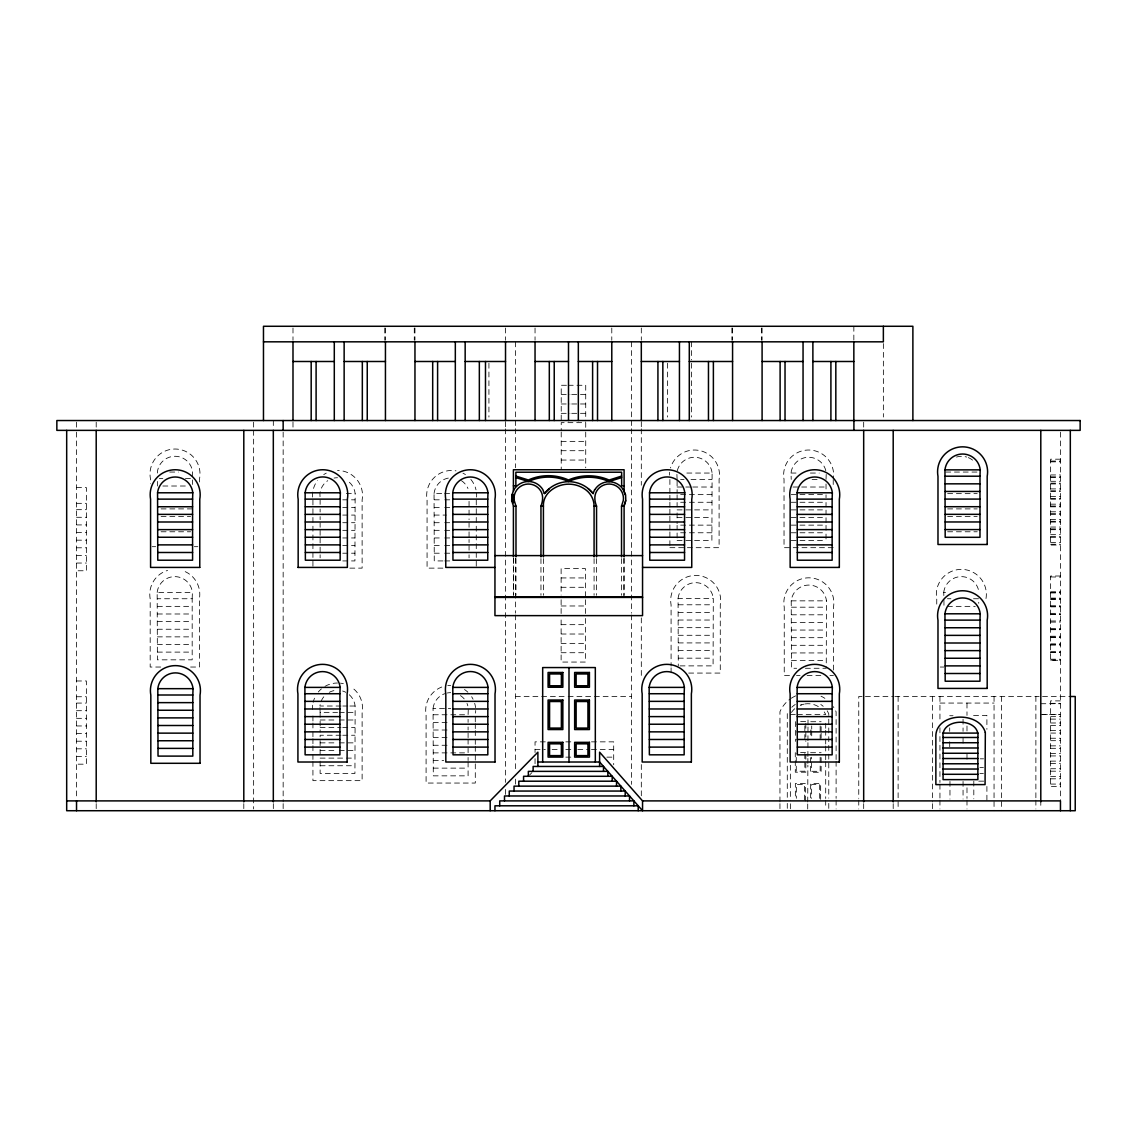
<?xml version="1.0" encoding="UTF-8"?>
<svg xmlns="http://www.w3.org/2000/svg" width="1137" height="1137" viewBox="0 0 1137 1137"><rect width="100%" height="100%" fill="white"/><g stroke="black" fill="none" stroke-linecap="round" stroke-linejoin="round"><path stroke-width="0.75" stroke-dasharray="5 3.75" d="M807.711 808.976L807.725 803.731M807.739 801.983L807.867 765.215M807.867 763.467L807.881 758.223M807.895 756.475L807.91 749.468M807.924 747.72L807.938 742.461M807.938 740.713L807.966 733.72M807.966 731.972L807.995 726.714M807.995 724.965L808.009 719.707M192.466 476.801L192.622 472.054A17.723 17.723 0 0 0 157.389 472.054L157.546 476.801M192.181 598.744L192.395 592.405L157.162 592.405L157.389 659.83L192.181 659.83L192.181 598.744L157.389 598.744M342.749 560.925L354.929 560.925L355.142 493.501A17.723 17.723 0 0 0 347.297 480.667M320.122 761.165L320.122 773.458L354.929 773.458L355.142 706.02A17.723 17.723 0 0 0 347.297 693.2M677.098 540.487L711.89 540.487L712.103 473.049L683.92 473.049M680.025 665.884L713.084 665.884L713.297 598.446L678.064 598.446L678.277 665.884M826.03 479.388L826.244 473.049A17.723 17.723 0 0 0 791.011 473.049L791.224 479.388M805.366 668.272L826.244 668.272L826.457 600.848A17.723 17.723 0 0 0 791.224 600.848L791.451 668.272L796.667 668.272M529.544 775.064L531.931 772.606M804.172 704.087L800.434 705.196A20.082 20.082 0 0 1 819.109 707.072M566.468 385.272L561.223 385.272L561.223 421.116M568.216 385.272L575.223 385.272M576.971 385.272L585.726 385.272L585.726 421.116M561.223 394.624L569.978 394.624M571.726 394.624L578.719 394.624M580.467 394.624L585.726 394.624M561.223 403.976L569.978 403.976M571.726 403.976L578.719 403.976M580.467 403.976L585.726 403.976M561.223 413.328L569.978 413.328M571.726 413.328L578.719 413.328M580.467 413.328L585.726 413.328M561.223 441.369L585.726 441.369M561.223 450.707L585.726 450.707M1060.466 459.192L1050.631 459.192L1050.631 545.035L1060.466 545.035M561.223 460.059L585.726 460.059M1050.631 461.053L1060.466 461.053M1050.631 461.849L1060.466 461.849M169.726 472.054L178.523 472.054M945.714 472.054L977.422 472.054M791.011 473.049L798.06 473.049M810.397 473.049L819.194 473.049M1050.631 474.953L1060.466 474.953M1050.631 476.815L1060.466 476.815M1050.631 477.611L1060.466 477.611M159.351 478.393L162.833 478.393M185.445 478.393L190.661 478.393M680.566 479.388L684.048 479.388M691.012 479.388L711.89 479.388M812.102 479.388L817.332 479.388M1050.631 481.292L1060.466 481.292M1050.631 483.154L1060.466 483.154M1050.631 483.95L1060.466 483.95M162.833 486.011L187.179 486.011M677.098 487.02L684.048 487.02M685.796 487.02L691.012 487.02M692.746 487.02L711.89 487.02M792.972 487.02L799.922 487.02M801.67 487.02L826.03 487.02M76.534 487.574L86.369 487.574L86.369 570.76L76.534 570.76M1050.631 488.91L1060.466 488.91M1050.631 490.786L1060.466 490.786M1050.631 491.568L1060.466 491.568M346.33 493.501L355.142 493.501M442.961 560.925L434.263 560.925L434.05 493.501L442.847 493.501M444.61 493.501L449.897 493.501M947.647 493.643L977.223 493.643M711.89 494.638L677.098 494.638L677.098 500.735M791.224 494.638L826.03 494.638L826.03 497.693M1050.631 496.542L1060.466 496.542M1050.631 498.404L1060.466 498.404M1050.631 499.2L1060.466 499.2M342.749 499.825L354.929 499.825M434.263 499.825L442.961 499.825M444.709 499.825L449.925 499.825M711.89 502.27L677.098 502.27L677.098 506.846M791.224 502.27L826.03 502.27L826.03 506.846M76.534 503.336L86.369 503.336M1050.631 504.16L1060.466 504.16M1050.631 506.036L1060.466 506.036M1050.631 506.818L1060.466 506.818M342.749 507.457L354.929 507.457M434.263 507.457L442.961 507.457M444.709 507.457L449.925 507.457M161.084 508.893L192.409 508.893M947.647 508.893L977.223 508.893M76.534 509.674L86.369 509.674M677.098 509.888L711.89 509.888M791.224 509.888L826.03 509.888L826.03 514.464M1050.631 511.792L1060.466 511.792M1050.631 513.654L1060.466 513.654M1050.631 514.45L1060.466 514.45M342.749 515.075L354.929 515.075M434.263 515.075L446.443 515.075M161.084 516.525L190.661 516.525M947.647 516.525L977.223 516.525M76.534 517.292L86.369 517.292M677.098 517.52L711.89 517.52M791.224 517.52L826.03 517.52L826.03 523.617M1050.631 519.41L1060.466 519.41M1050.631 521.286L1060.466 521.286M1050.631 522.068L1060.466 522.068M342.749 522.707L354.929 522.707M434.263 522.707L442.961 522.707M444.709 522.707L449.925 522.707M76.534 524.924L86.369 524.924M711.89 525.138L677.098 525.138L677.098 529.714M791.224 525.138L826.03 525.138L826.03 538.938M1050.631 527.042L1060.466 527.042M1050.631 528.904L1060.466 528.904M1050.631 529.7L1060.466 529.7M342.749 530.339L354.929 530.339M434.263 530.339L442.961 530.339M444.709 530.339L449.925 530.339M161.084 531.775L190.661 531.775M947.647 531.775L977.223 531.775M76.534 532.542L86.369 532.542M711.89 532.77L677.098 532.77L677.098 538.938M791.224 532.77L826.03 532.77M1050.631 534.674L1060.466 534.674M1050.631 536.536L1060.466 536.536M1050.631 537.332L1060.466 537.332M342.749 537.957L354.929 537.957M434.263 537.957L442.961 537.957M444.709 537.957L449.925 537.957M76.534 540.174L86.369 540.174M791.224 540.487L826.03 540.487M1050.631 542.377L1060.466 542.377M1050.631 544.253L1060.466 544.253M342.749 545.589L354.929 545.589M434.263 545.589L442.961 545.589M444.709 545.589L449.925 545.589M152.159 546.684L155.684 546.684M194.328 546.684L197.852 546.684M669.892 547.679L719.096 547.679L719.096 479.516A25 25 0 0 0 700.278 450.693A25 25 0 0 0 670.503 467.947M833.222 547.679L784.033 547.679L784.033 479.516A25 25 0 0 1 807.91 450.025A25 25 0 0 1 833.449 478.08M76.534 547.792L86.369 547.792M342.749 553.207L354.929 553.207M434.263 553.207L442.961 553.207M444.709 553.207L449.925 553.207M76.534 555.424L86.369 555.424M444.709 560.925L449.925 560.925M76.534 563.042L86.369 563.042M349.826 568.13L362.12 568.13L362.12 499.953A25 25 0 0 0 337.533 470.462M442.876 568.13L427.071 568.13L427.071 499.953A25 25 0 0 1 456.022 470.846M1060.466 576.004L1050.631 576.004L1050.631 660.299L1060.466 660.299M1050.631 576.928L1060.466 577.113M561.124 577.937L585.399 577.937M561.124 587.289L585.399 587.289M1050.631 591.766L1060.466 591.766M943.838 595.575L943.724 592.405L947.249 592.405M1050.631 592.69L1060.466 592.69M1050.631 592.874L1060.466 592.874M1050.631 598.105L1060.466 598.105M947.419 598.744L950.902 598.744M973.528 598.744L978.744 598.744L978.744 603.306M1050.631 599.014L1060.466 599.014M1050.631 599.199L1060.466 599.199M791.224 600.848L826.457 600.848M678.277 604.785L713.084 604.785M1050.631 605.737L1060.466 605.737M561.124 605.978L585.399 605.978M157.389 606.362L192.181 606.362M947.419 606.362L975.262 606.362M1050.631 606.646L1060.466 606.646M1050.631 606.831L1060.466 606.831M791.451 607.186L826.244 607.186M678.277 612.417L713.084 612.417M1050.631 613.355L1060.466 613.355M157.389 613.994L192.181 613.994M1050.631 614.278L1060.466 614.278M1050.631 614.463L1060.466 614.463M791.451 614.804L826.244 614.804M678.277 620.035L713.084 620.035M1050.631 620.987L1060.466 620.987M157.389 621.612L192.181 621.612M1050.631 622.081L1060.466 622.081M791.451 622.436L826.244 622.436M561.124 624.668L585.399 624.668M678.277 627.667L713.084 627.667M1050.631 628.605L1060.466 628.605M157.389 629.244L192.181 629.244M1050.631 629.528L1060.466 629.528M1050.631 629.713L1060.466 629.713M791.451 630.054L826.244 630.054M561.124 634.02L585.399 634.02M678.277 635.285L713.084 635.285M1050.631 636.237L1060.466 636.237M157.389 636.862L192.181 636.862M1050.631 637.146L1060.466 637.146M1050.631 637.331L1060.466 637.331M791.451 637.686L826.244 637.686M678.277 642.917L713.084 642.917M561.124 643.371L585.399 643.371M1050.631 643.855L1060.466 643.855M157.389 644.494L192.181 644.494M1050.631 644.778L1060.466 644.778M1050.631 644.963L1060.466 644.963M791.451 645.304L826.244 645.304M678.277 650.535L713.084 650.535M1050.631 651.487L1060.466 651.487M157.389 652.112L192.181 652.112M1050.631 652.396L1060.466 652.396M1050.631 652.581L1060.466 652.581M561.124 652.723L585.399 652.723M791.451 652.936L826.244 652.936M678.277 658.167L713.084 658.167M1050.631 659.204L1060.466 659.204M1050.631 660.114L1060.466 660.114M791.451 660.554L826.244 660.554M160.729 667.035L150.183 667.035L150.183 598.858A25 25 0 0 1 167.58 570.419M190.59 667.035L199.387 667.035L199.387 598.858A25 25 0 0 0 181.977 570.419M940.256 667.035L943.767 667.035M688.652 673.076L720.275 673.076L720.275 604.912A25 25 0 0 0 695.688 575.421A25 25 0 0 0 671.086 604.912L671.086 666.097M789.519 675.477L784.246 675.477L784.246 607.3A25 25 0 0 1 808.848 577.809A25 25 0 0 1 833.449 607.3L833.449 670.233M796.54 675.477L800.064 675.477M807.085 675.477L821.141 675.477M829.925 675.477L833.449 675.477M76.534 680.978L86.369 680.978L86.369 764.178L76.534 764.178M515.374 696.498L566.382 696.498M568.145 696.498L631.476 696.498M862.045 696.498L858.762 696.498L858.762 798.43M865.413 696.498L893.199 696.498M894.847 696.498L1039.147 696.498M1042.53 696.498L1070.315 696.498M76.534 696.739L86.369 696.739M1060.466 700.889L1050.631 700.889L1050.631 786.534L1060.466 786.534M76.534 703.078L86.369 703.078M939.944 703.064L994.051 703.064M1050.631 703.334L1060.466 703.334M1040.796 703.718L1060.466 703.718M341.043 706.02L319.909 706.02A17.723 17.723 0 0 1 323.917 696.64M342.805 706.02L348.093 706.02M349.855 706.02L355.142 706.02M468.089 762.032L468.089 775.846L433.296 775.846L433.069 708.422L450.693 708.422M76.534 710.696L86.369 710.696M319.966 707.612L320.122 712.359L337.533 712.359M339.267 712.359L354.929 712.359M1040.796 714.406L1060.466 714.406M1042.43 714.519L1060.466 714.519M433.296 714.761L468.089 714.761L468.302 708.422A17.723 17.723 0 0 0 466.994 703.433M973.57 715.457L986.902 715.457L986.902 729.343M949.708 715.727L953.048 715.727M1050.631 716.651L1060.466 716.651M76.534 718.328L86.369 718.328M1050.631 719.096L1060.466 719.096M320.122 719.991L337.533 719.991M339.267 719.991L354.929 719.991M800.633 721.625L805.835 721.625M810.738 721.711L821.127 721.711M433.296 722.379L450.693 722.379M1050.631 722.99L1060.466 722.99M1050.631 725.434L1060.466 725.434M76.534 725.96L86.369 725.96M320.122 727.609L341.001 727.609M342.749 727.609L354.929 727.609M433.296 730.011L450.693 730.011M1050.631 730.608L1060.466 730.608M1050.631 733.067L1060.466 733.067M76.534 733.578L86.369 733.578M341.001 735.241L320.122 735.241L320.122 756.588M342.749 735.241L354.929 735.241M433.296 737.629L450.693 737.629M1050.631 738.24L1060.466 738.24M1050.631 740.684L1060.466 740.684M76.534 741.21L86.369 741.21M545.305 741.85L535.044 741.85L535.044 752.552M565.814 741.85L574.37 741.85M591.467 741.85L613.696 741.85L613.696 764.789M320.122 742.859L337.533 742.859M339.267 742.859L354.929 742.859M433.296 745.261L450.693 745.261M1050.631 745.858L1060.466 745.858M1050.631 748.317L1060.466 748.317M76.534 748.828L86.369 748.828M535.044 749.496L545.305 749.496M552.141 749.496L558.978 749.496M565.814 749.496L572.664 749.496M577.795 749.496L589.762 749.496M591.467 749.496L613.696 749.496M320.122 750.491L337.533 750.491M339.267 750.491L354.929 750.491M800.562 752.623L805.835 752.623M810.582 752.708L821.127 752.708M433.296 752.879L468.089 752.879L468.089 748.302M1050.631 753.49L1060.466 753.49M1050.631 755.934L1060.466 755.934M76.534 756.46L86.369 756.46M565.814 757.143L572.664 757.143M606.86 757.143L613.696 757.143M320.122 758.109L354.929 758.109M980.236 758.82L983.562 758.82M433.296 760.511L443.728 760.511M1050.631 761.122L1060.466 761.122M1050.631 763.567L1060.466 763.567M320.122 765.741L354.929 765.741M979.909 767.631L983.406 767.631M433.296 768.129L468.089 768.129M1050.631 768.74L1060.466 768.74M1050.631 771.184L1060.466 771.184M979.909 773.544L983.406 773.544M1050.631 776.372L1060.466 776.372M1050.631 778.817L1060.466 778.817M978.73 781.147L986.902 781.147M1050.631 784.075L1060.466 784.075M790.357 714.406L795.658 714.42M797.421 714.42L825.704 714.519L824.623 712.529A20.082 20.082 0 0 0 823.032 710.483M827.182 710.81L828.774 713.738L828.774 752.41M677.098 479.388L676.87 473.049A17.723 17.723 0 0 1 712.103 473.049M320.023 496.67L319.909 493.501A17.723 17.723 0 0 1 327.754 480.667M1060.466 432.145L1060.466 801.642M1040.796 800.32L1040.796 808.99M1035.878 696.498L1035.878 798.43M1035.878 800.178L1035.878 808.976M1001.441 696.498L1001.441 810.724M994.051 696.498L994.051 810.724M986.902 786.449L986.902 802.324M973.812 781.147L973.812 798.799M966.99 703.064L966.99 715.415M966.99 726.003L966.99 731.304M966.99 754.243L966.99 761.307M966.99 787.785L966.99 798.373M966.99 800.135L966.99 808.961M963.053 719.195L963.053 731.333M963.053 738.268L963.053 743.484M963.053 781.417L963.053 799.055M949.963 781.417L949.963 799.055M949.708 727.865L949.708 731.333M949.708 741.736L949.708 746.952M943.952 600.265L943.952 606.362M939.944 696.498L939.944 720.716M939.944 727.779L939.944 782.483M939.944 784.26L939.944 798.373M939.944 800.135L939.944 808.961M936.746 604.102L936.746 598.858A25 25 0 0 1 961.348 569.367A25 25 0 0 1 985.95 598.858M932.553 696.498L932.553 801.94M932.553 803.703L932.553 810.724M898.116 696.498L898.116 808.976M893.199 803.646L893.199 808.961M883.364 343.573L883.364 417.037M863.679 422.168L863.679 427.1M863.679 803.646L863.679 808.961M858.762 800.178L858.762 808.976M853.844 326.276L853.844 340.233M836.107 759.53L836.107 711.876A30.543 30.543 0 0 0 833.279 706.674M836.107 761.307L836.107 798.373M836.107 800.135L836.107 808.961M833.222 479.516L833.222 488.256M828.774 754.172L828.774 798.117M828.774 803.39L828.774 809.26M826.03 483.964L826.03 490.061M825.704 723.274L825.704 728.519M825.704 730.267L825.704 737.259M825.704 739.007L825.704 744.252M825.704 746.014L825.704 753.007M825.704 754.755L825.704 759.999M825.704 761.747L825.704 798.487M825.704 800.235L825.704 808.976M821.127 726.657L821.127 731.617M821.127 733.266L821.127 741.509M821.127 757.597L821.127 772.279L810.582 772.279L810.582 757.597M820.658 799.354L820.658 783.62L810.653 783.62L810.653 799.354M820.147 725.932L820.147 740.528M820.147 757.214L820.147 771.298L811.562 771.298L811.562 757.214M819.678 798.387L819.678 784.601L811.633 784.601L811.633 798.387M811.719 725.932L811.719 729.172M811.719 730.807L811.719 737.288M810.738 729.954L810.738 738.211M805.835 723.274L805.835 741.423M805.835 754.257L805.835 772.194L795.289 772.194L795.289 752.623M805.366 801.016L805.366 783.535L795.36 783.535L795.36 799.268M804.84 725.861L804.84 740.443M804.84 753.604L804.84 771.213L796.27 771.213L796.27 753.604M804.385 800.036L804.385 784.516L796.341 784.516L796.341 798.316M795.445 721.625L795.445 741.423M790.357 765.258L790.357 800.32M790.357 803.788L790.357 808.99M787.287 713.61L787.287 798.117M787.287 803.39L787.287 810.724M779.954 801.883L779.954 711.719A30.543 30.543 0 0 1 790.03 699.113M779.954 803.66L779.954 808.961M762.088 328.024L762.088 340.233M761.392 328.024L761.392 340.233M732.569 328.024L732.569 340.233M731.887 328.024L731.887 340.233M691.523 341.825L691.523 359.86M691.523 363.229L691.523 417.066M677.098 480.908L677.098 493.117M677.098 512.943L677.098 523.617M671.086 667.831L671.086 673.076M669.892 479.516L669.892 493.501M669.892 495.249L669.892 500.493M669.892 502.241L669.892 507.486M669.892 509.234L669.892 514.478M669.892 516.226L669.892 523.205M669.892 524.953L669.892 530.197M669.892 531.945L669.892 538.938M669.892 540.686L669.892 545.931M667.504 363.229L667.504 417.066M641.311 328.024L641.311 340.233M641.311 421.742L641.311 427.1M641.311 428.848L641.311 485.215M641.311 617.903L641.311 678.05M641.311 764.547L641.311 796.582M631.476 341.825L631.476 426.943M631.476 428.72L631.476 613.156M631.476 614.918L631.476 784.374M624.099 558.139L624.099 595.291M623.886 558.58L623.886 597.039M621.527 558.58L621.527 595.291M611.791 328.024L611.791 340.233M596.555 558.58L596.555 595.291M594.082 558.58L594.082 595.291M585.726 427.341L585.726 422.666L561.223 422.666L561.223 430.454M585.726 432.017L585.726 467.847M585.399 596.627L585.399 568.585L561.124 568.585L561.124 595.077M585.399 599.753L585.399 615.33M585.399 618.443L585.399 662.061L561.124 662.061L561.124 618.443M561.223 432.017L561.223 469.41M561.124 599.753L561.124 613.767M543.415 558.58L543.415 595.291M540.956 558.58L540.956 595.291M535.044 328.024L535.044 340.233M535.044 758.677L535.044 764.789M515.985 558.58L515.985 595.291M515.374 341.825L515.374 426.943M515.374 428.72L515.374 467.733M515.374 558.182L515.374 613.156M515.374 614.918L515.374 772.066M515.374 779.101L515.374 784.374M513.512 558.58L513.512 595.291L513.412 558.139M505.524 328.024L505.524 340.233M505.524 421.742L505.524 427.1M505.524 428.848L505.524 782.427M505.524 789.419L505.524 794.806M488.924 363.229L488.924 417.066M476.261 499.953L476.261 566.382M475.294 721.867L475.294 714.875A25 25 0 0 0 475.692 710.526M475.294 723.615L475.294 728.86M475.294 730.608L475.294 744.593M475.294 746.341L475.294 783.052L426.091 783.052L426.091 714.875A25 25 0 0 1 443.487 686.435M469.055 501.36L469.055 519.652M469.055 522.707L469.055 527.284M469.055 531.86L469.055 537.957M469.055 539.478L469.055 542.534M469.055 545.589L469.055 550.166M469.055 554.757L469.055 557.841M468.089 719.337L468.089 722.379M468.089 726.955L468.089 730.011M468.089 733.052L468.089 737.629M468.089 739.164L468.089 745.261M468.089 757.455L468.089 760.511M414.962 328.024L414.962 340.233M414.28 328.024L414.28 340.233M385.443 328.024L385.443 340.233M384.761 328.024L384.761 340.233M320.122 499.825L320.122 504.402M320.122 508.978L320.122 512.034M320.122 516.61L320.122 519.652M320.122 522.707L320.122 527.284M320.122 530.339L320.122 536.437M320.122 537.957L320.122 545.589M320.122 547.11L320.122 553.207M320.122 554.757L320.122 557.841M320.122 712.359L320.122 732.185M312.931 499.953L312.931 566.382M312.931 715.983L312.931 721.228M312.931 722.976L312.931 736.961M312.931 738.709L312.931 743.953M312.931 745.701L312.931 752.694M312.931 754.442L312.931 759.687M312.931 761.435L312.931 780.65L362.12 780.65L362.12 712.487A25 25 0 0 0 351.305 687.132M292.991 328.024L292.991 340.233M292.991 422.168L292.991 427.1M283.156 432.145L283.156 801.883M283.156 803.646L283.156 808.961M273.321 420.534L273.321 427.1M273.321 803.646L273.321 808.961M253.636 422.168L253.636 427.1M253.636 430.369L253.636 808.961M243.801 803.646L243.801 808.961M199.6 482.017L199.6 478.521A25 25 0 0 0 175.013 449.016A25 25 0 0 0 150.411 478.521L150.411 483.765M192.409 479.913L192.409 484.49M157.602 481.434L157.602 486.011M96.204 422.168L96.204 427.1M96.204 803.646L96.204 810.724M76.534 422.168L76.534 430.369M76.534 432.145L76.534 798.345M956.473 457.046A17.723 17.723 0 0 1 966.677 457.046M968.298 457.614A17.723 17.723 0 0 1 975.191 462.674M943.724 592.405A17.723 17.723 0 0 1 978.957 592.405M669.48 475.152A25 25 0 0 1 669.636 472.239M678.064 598.446A17.723 17.723 0 0 1 713.297 598.446M329.233 692.319A17.723 17.723 0 0 1 337.533 690.273M342.635 691.012A17.723 17.723 0 0 1 345.819 692.319M312.576 709.602A25 25 0 0 1 312.675 705.224M313.172 702.353A25 25 0 0 1 314.523 698.189M318.317 691.978A25 25 0 0 1 321.416 688.88M324.969 686.364A25 25 0 0 1 337.533 682.996M340.432 683.152A25 25 0 0 1 343.317 683.664M462.93 473.134A25 25 0 0 1 465.445 474.598M470.874 479.444A25 25 0 0 1 476.019 489.82M476.517 492.691A25 25 0 0 1 476.616 497.068M312.576 497.068A25 25 0 0 1 317.422 480.581M323.747 474.598A25 25 0 0 1 326.262 473.134M447.779 685.554A25 25 0 0 1 450.693 685.384M464.479 689.519A25 25 0 0 1 467.904 692.248M471.628 696.711A25 25 0 0 1 473.077 699.255M474.669 703.32A25 25 0 0 1 475.536 707.612M433.069 708.422A17.723 17.723 0 0 1 445.59 693.414M447.253 693.001A17.723 17.723 0 0 1 450.693 692.66M460.457 695.602A17.723 17.723 0 0 1 464.308 699.028M434.05 493.501A17.723 17.723 0 0 1 451.659 477.739M461.437 480.667A17.723 17.723 0 0 1 467.975 488.512M334.093 478.066A17.723 17.723 0 0 1 337.533 477.739M791.437 712.444A20.082 20.082 0 0 1 795.914 707.768M791.253 698.274A30.543 30.543 0 0 1 796.497 695.517M821.013 696.185A30.543 30.543 0 0 1 824.893 698.36M791.793 707.257A23.166 23.166 0 0 1 795.289 704.443M820.815 704.499A23.166 23.166 0 0 1 823.202 706.319M157.162 592.405A17.723 17.723 0 0 1 192.395 592.405"/><path stroke-width="1.5" d="M192.579 499.129L192.793 492.79L157.56 492.79L157.773 560.214L192.579 560.214L192.579 499.129L157.773 499.129M192.821 695.005L193.048 688.667A17.723 17.723 0 0 0 157.816 688.667L158.029 756.105L192.821 756.105L192.821 695.005L158.029 695.005M340.162 499.129L340.389 492.79A17.723 17.723 0 0 0 305.142 492.79L305.37 560.214L340.162 560.214L340.162 499.129L305.37 499.129M339.92 693.726L340.134 687.388L304.901 687.388L305.114 754.826L339.92 754.826L339.92 693.726L305.114 693.726M487.759 499.129L487.972 492.79L452.739 492.79L452.952 560.214L487.759 560.214L487.759 499.129L452.952 499.129M487.816 693.726L488.043 687.388A17.723 17.723 0 0 0 452.796 687.388L453.023 754.826L487.816 754.826L487.816 693.726L453.023 693.726M684.545 499.129L684.772 492.79A17.723 17.723 0 0 0 649.525 492.79L649.753 560.214L684.545 560.214L684.545 499.129L649.753 499.129M684.161 693.726L684.389 687.388L649.156 687.388L649.369 754.826L684.161 754.826L684.161 693.726L649.369 693.726M832.142 499.129L832.355 492.79A17.723 17.723 0 0 0 797.122 492.79L797.335 560.214L832.142 560.214L832.142 499.129L797.335 499.129M832.142 693.726L832.355 687.388A17.723 17.723 0 0 0 797.122 687.388L797.335 754.826L832.142 754.826L832.142 693.726L797.335 693.726M979.98 476.204L980.208 469.865A17.723 17.723 0 0 0 944.961 469.865L945.188 537.304L979.98 537.304L979.98 476.204L945.188 476.204M979.98 620.12L980.208 613.795A17.723 17.723 0 0 0 944.961 613.795L945.188 681.219L979.98 681.219L979.98 620.12L945.188 620.12M511.778 500.678L511.977 494.979M977.863 737.472C980.591 717.163 940.356 717.163 943.07 737.472L943.07 779.627L977.863 779.627L977.863 737.472L943.07 737.472M543.415 556.832L543.415 506.15C543.031 499.953 546.058 494.282 550.848 490.488A28.468 28.468 0 0 1 586.649 490.488C591.24 494.297 594.111 500.181 594.082 506.15L594.082 556.832M540.956 556.832L540.956 506.15C542.804 501.204 543.614 495.675 540.7 490.914A14.397 14.397 0 0 0 514.151 500.351L515.985 506.15L515.985 556.832M621.527 556.832L621.527 506.15L623.332 500.365A14.397 14.397 0 0 0 596.769 490.942C593.898 495.689 594.552 501.246 596.555 506.15L596.555 556.832M623.886 506.15L625.606 500.664M624.099 556.832L624.099 506.15L625.805 500.692L625.592 494.965L623.474 489.635M594.637 489.635L593.088 493.529A30.926 30.926 0 0 0 544.396 493.557L549.356 488.64M490.189 810.724L490.189 800.889L537.886 752.182L537.886 766.452M621.641 476.076L609.119 480.041L606.319 478.919A51.463 51.463 0 0 0 571.215 478.876L568.472 479.97L565.785 478.848A49.317 49.317 0 0 0 531.093 478.848L528.335 479.999L515.871 476.076M621.641 477.568L609.048 481.562A50.042 50.042 0 0 0 568.472 481.505A47.896 47.896 0 0 0 528.407 481.505L515.871 477.568M263.471 341.825L883.364 341.825L883.364 326.276M292.991 361.495L334.292 361.495M344.141 361.495L385.443 361.495M414.962 361.495L455.326 361.495M465.161 361.495L505.524 361.495M535.044 361.495L568.5 361.495M578.335 361.495L611.791 361.495M641.311 361.495L679.443 361.495M689.292 361.495L732.569 361.495M762.088 361.495L803.049 361.495M812.884 361.495L853.844 361.495M944.961 469.865L980.208 469.865M945.188 483.836L979.98 483.836M513.412 485.84L515.871 485.84L515.871 472.21L621.641 472.21L621.641 485.84L624.099 485.84M945.188 491.454L979.98 491.454M305.142 492.79L340.389 492.79M649.525 492.79L684.772 492.79M797.122 492.79L832.355 492.79M945.188 499.086L979.98 499.086M544.296 493.586L542.832 489.621A16.884 16.884 0 0 0 513.981 489.621L511.877 494.95L511.678 500.692L513.512 506.15L515.985 506.15M540.956 506.15L543.415 506.15M594.082 506.15L596.555 506.15M621.527 506.15L624.099 506.15M157.773 506.747L192.579 506.747M305.37 506.747L340.162 506.747M452.952 506.747L487.759 506.747M649.753 506.747L684.545 506.747M797.335 506.747L832.142 506.747M945.188 506.704L979.98 506.704M945.188 514.336L979.98 514.336M157.773 514.379L192.579 514.379M305.37 514.379L340.162 514.379M452.952 514.379L487.759 514.379M649.753 514.379L684.545 514.379M797.335 514.379L832.142 514.379M157.773 521.997L192.579 521.997M305.37 521.997L340.162 521.997M452.952 521.997L487.759 521.997M649.753 521.997L684.545 521.997M797.335 521.997L832.142 521.997M945.188 521.968L979.98 521.968M157.773 529.629L192.579 529.629M305.37 529.629L340.162 529.629M452.952 529.629L487.759 529.629M649.753 529.629L684.545 529.629M797.335 529.629L832.142 529.629M945.188 529.586L979.98 529.586M157.773 537.247L192.579 537.247M305.37 537.247L340.162 537.247M452.952 537.247L487.759 537.247M649.753 537.247L684.545 537.247M797.335 537.247L832.142 537.247M157.773 544.879L192.579 544.879M305.37 544.879L340.162 544.879M452.952 544.879L487.759 544.879M649.753 544.879L684.545 544.879M797.335 544.879L832.142 544.879M157.773 552.497L192.579 552.497M305.37 552.497L340.162 552.497M452.952 552.497L487.759 552.497M649.753 552.497L684.545 552.497M797.335 552.497L832.142 552.497M494.95 555.609L642.547 555.609M297.922 567.42L347.368 567.42L347.368 499.242A25 25 0 0 0 322.766 469.752A25 25 0 0 0 298.164 499.242L298.164 567.42M494.95 567.42L445.761 567.42L445.761 499.242A25 25 0 0 1 470.363 469.752A25 25 0 0 1 494.95 499.242L494.95 615.629L642.547 615.629L642.547 499.242A25 25 0 0 1 667.149 469.752A25 25 0 0 1 691.751 499.242L691.751 567.42L642.547 567.42M494.95 597.039L642.547 597.039M494.95 597.422L642.547 597.422M944.961 613.795L980.208 613.795M945.188 627.752L979.98 627.752M945.188 635.37L979.98 635.37M945.188 643.002L979.98 643.002M945.188 650.634L979.98 650.634M945.188 658.252L979.98 658.252M945.188 665.884L979.98 665.884M945.188 673.502L979.98 673.502M452.796 687.388L488.043 687.388M797.122 687.388L832.355 687.388M157.816 688.667L193.048 688.667M1070.315 696.498L1075.232 696.498L1075.232 810.724L66.685 810.724L66.685 430.369M305.114 701.358L339.92 701.358M453.023 701.358L487.816 701.358M649.369 701.358L684.161 701.358M797.335 701.358L832.142 701.358M158.029 702.638L192.821 702.638M305.114 708.976L339.92 708.976M453.023 708.976L487.816 708.976M649.369 708.976L684.161 708.976M797.335 708.976L832.142 708.976M158.029 710.255L192.821 710.255M305.114 716.608L339.92 716.608M453.023 716.608L487.816 716.608M649.369 716.608L684.161 716.608M797.335 716.608L832.142 716.608M158.029 717.888L192.821 717.888M305.114 724.226L339.92 724.226M453.023 724.226L487.816 724.226M649.369 724.226L684.161 724.226M797.335 724.226L832.142 724.226M158.029 725.505L192.821 725.505M305.114 731.858L339.92 731.858M453.023 731.858L487.816 731.858M649.369 731.858L684.161 731.858M797.335 731.858L832.142 731.858M158.029 733.138L192.821 733.138M942.857 733.095L978.09 733.095M305.114 739.476L339.92 739.476M453.023 739.476L487.816 739.476M649.369 739.476L684.161 739.476M797.335 739.476L832.142 739.476M158.029 740.755L192.821 740.755M943.07 742.731L977.863 742.731M305.114 747.108L339.92 747.108M453.023 747.108L487.816 747.108M649.369 747.108L684.161 747.108M797.335 747.108L832.142 747.108M943.07 747.99L977.863 747.99M158.029 748.388L192.821 748.388M943.07 753.262L977.863 753.262M943.07 758.521L977.863 758.521M537.886 762.017L599.611 762.017L642.547 810.724L642.547 800.889L599.611 752.182L599.611 766.452M943.07 763.78L977.863 763.78M943.07 769.038L977.863 769.038M943.07 774.297L977.863 774.297M66.685 800.889L490.189 800.889M642.547 800.889L1060.466 800.889L1060.466 810.724M593.272 493.6L588.142 488.64M625.393 495.007L623.303 489.749A16.7 16.7 0 0 0 594.807 489.749M1070.315 430.369L1070.315 810.724M1040.796 430.369L1040.796 801.883M912.883 420.534L912.883 326.276L263.471 326.276L263.471 420.534M893.199 430.369L893.199 801.883M863.679 430.369L863.679 801.883M853.915 420.534L853.915 430.369M853.844 341.825L853.844 420.534M835.823 361.495L835.823 420.534M830.905 361.495L830.905 420.534M812.884 341.825L812.884 420.534M803.049 341.825L803.049 420.534M785.027 361.495L785.027 420.534M780.11 361.495L780.11 420.534M762.088 341.825L762.088 420.534M732.569 341.825L732.569 420.534M713.382 361.495L713.382 420.534M708.465 361.495L708.465 420.534M689.292 341.825L689.292 420.534M679.443 341.825L679.443 420.534M662.843 361.495L662.843 420.534M657.925 361.495L657.925 420.534M641.311 341.825L641.311 420.534M638.212 810.724L638.212 805.806L494.95 805.806L494.95 810.724M633.877 805.806L633.877 800.889L499.726 800.889L499.726 805.806M629.543 800.889L629.543 795.971L504.501 795.971L504.501 800.889M625.194 795.971L625.194 791.054L509.262 791.054L509.262 795.971M624.099 491.212L624.099 469.752L513.412 469.752L513.412 491.07M620.859 791.054L620.859 786.136L514.038 786.136L514.038 791.054M616.524 786.136L616.524 781.204L518.813 781.204L518.813 786.136M612.189 781.204L612.189 776.287L523.574 776.287L523.574 781.204M611.791 341.825L611.791 420.534M607.854 776.287L607.854 771.369L528.35 771.369L528.35 776.287M603.505 771.369L603.505 766.452L533.125 766.452L533.125 771.369M597.522 361.495L597.522 420.534M595.319 762.017L595.319 667.561L542.676 667.561L542.676 762.017M592.604 361.495L592.604 420.534M578.335 341.825L578.335 420.534M568.997 667.561L568.997 762.017M568.5 341.825L568.5 420.534M554.231 361.495L554.231 420.534M549.313 361.495L549.313 420.534M535.044 341.825L535.044 420.534M513.412 494.424L513.412 502.81M513.412 506.15L513.412 556.832M505.524 341.825L505.524 420.534M485.485 361.495L485.485 420.534M479.345 361.495L479.345 420.534M465.161 341.825L465.161 420.534M455.326 341.825L455.326 420.534M437.603 361.495L437.603 420.534M432.685 361.495L432.685 420.534M414.962 341.825L414.962 420.534M385.443 341.825L385.443 420.534M367.251 361.495L367.251 420.534M362.333 361.495L362.333 420.534M344.141 341.825L344.141 420.534M334.292 341.825L334.292 420.534M316.1 361.495L316.1 420.534M311.183 361.495L311.183 420.534M292.991 341.825L292.991 420.534M283.156 420.534L283.156 430.369M273.321 430.369L273.321 801.883M243.801 430.369L243.801 801.883M96.204 430.369L96.204 801.883M76.534 800.889L76.534 810.724M304.901 687.388A17.723 17.723 0 0 1 340.134 687.388M452.739 492.79A17.723 17.723 0 0 1 487.972 492.79M649.156 687.388A17.723 17.723 0 0 1 684.389 687.388M157.56 492.79A17.723 17.723 0 0 1 192.793 492.79M985.324 732.541L985.068 784.601L935.865 784.601L935.865 737.558C934.429 712.444 979.099 710.142 985.324 732.541M1080.15 420.534L56.85 420.534L56.85 430.369L1080.15 430.369L1080.15 420.534M987.186 544.495L937.982 544.495L937.982 476.332A25 25 0 0 1 962.584 446.841A25 25 0 0 1 987.186 476.332L987.186 544.495M199.771 567.42L150.581 567.42L150.581 499.242A25 25 0 0 1 175.169 469.752A25 25 0 0 1 199.771 499.242L199.771 567.42M839.333 567.42L790.144 567.42L790.144 499.242A25 25 0 0 1 814.732 469.752A25 25 0 0 1 839.333 499.242L839.333 567.42M562.843 672.479L548.091 672.479L548.091 687.245L562.843 687.245L562.843 672.479M589.421 672.479L574.654 672.479L574.654 687.245L589.421 687.245L589.421 672.479M561.38 673.957L549.569 673.957L549.569 685.767L561.38 685.767L561.38 673.957M587.943 673.957L576.132 673.957L576.132 685.767L587.943 685.767L587.943 673.957M987.186 688.425L937.982 688.425L937.982 620.248A25 25 0 0 1 962.584 590.757A25 25 0 0 1 987.186 620.248L987.186 688.425M562.843 700.037L548.091 700.037L548.091 729.556L562.843 729.556L562.843 700.037M589.421 700.037L574.654 700.037L574.654 729.556L589.421 729.556L589.421 700.037M561.38 701.515L549.569 701.515L549.569 728.078L561.38 728.078L561.38 701.515M587.943 701.515L576.132 701.515L576.132 728.078L587.943 728.078L587.943 701.515M562.843 742.347L548.091 742.347L548.091 757.1L562.843 757.1L562.843 742.347M589.421 742.347L574.654 742.347L574.654 757.1L589.421 757.1L589.421 742.347M561.38 743.825L549.569 743.825L549.569 755.622L561.38 755.622L561.38 743.825M587.943 743.825L576.132 743.825L576.132 755.622L587.943 755.622L587.943 743.825M347.112 762.017L297.922 762.017L297.922 693.854A25 25 0 0 1 322.51 664.349A25 25 0 0 1 347.112 693.854L347.112 762.017M495.021 762.017L445.818 762.017L445.818 693.854A25 25 0 0 1 470.42 664.349A25 25 0 0 1 495.021 693.854L495.021 762.017M691.367 762.017L642.178 762.017L642.178 693.854A25 25 0 0 1 666.765 664.349A25 25 0 0 1 691.367 693.854L691.367 762.017M839.333 762.017L790.144 762.017L790.144 693.854A25 25 0 0 1 814.732 664.349A25 25 0 0 1 839.333 693.854L839.333 762.017M200.027 763.297L150.823 763.297L150.823 695.133A25 25 0 0 1 175.425 665.628A25 25 0 0 1 200.027 695.133L200.027 763.297"/></g></svg>
